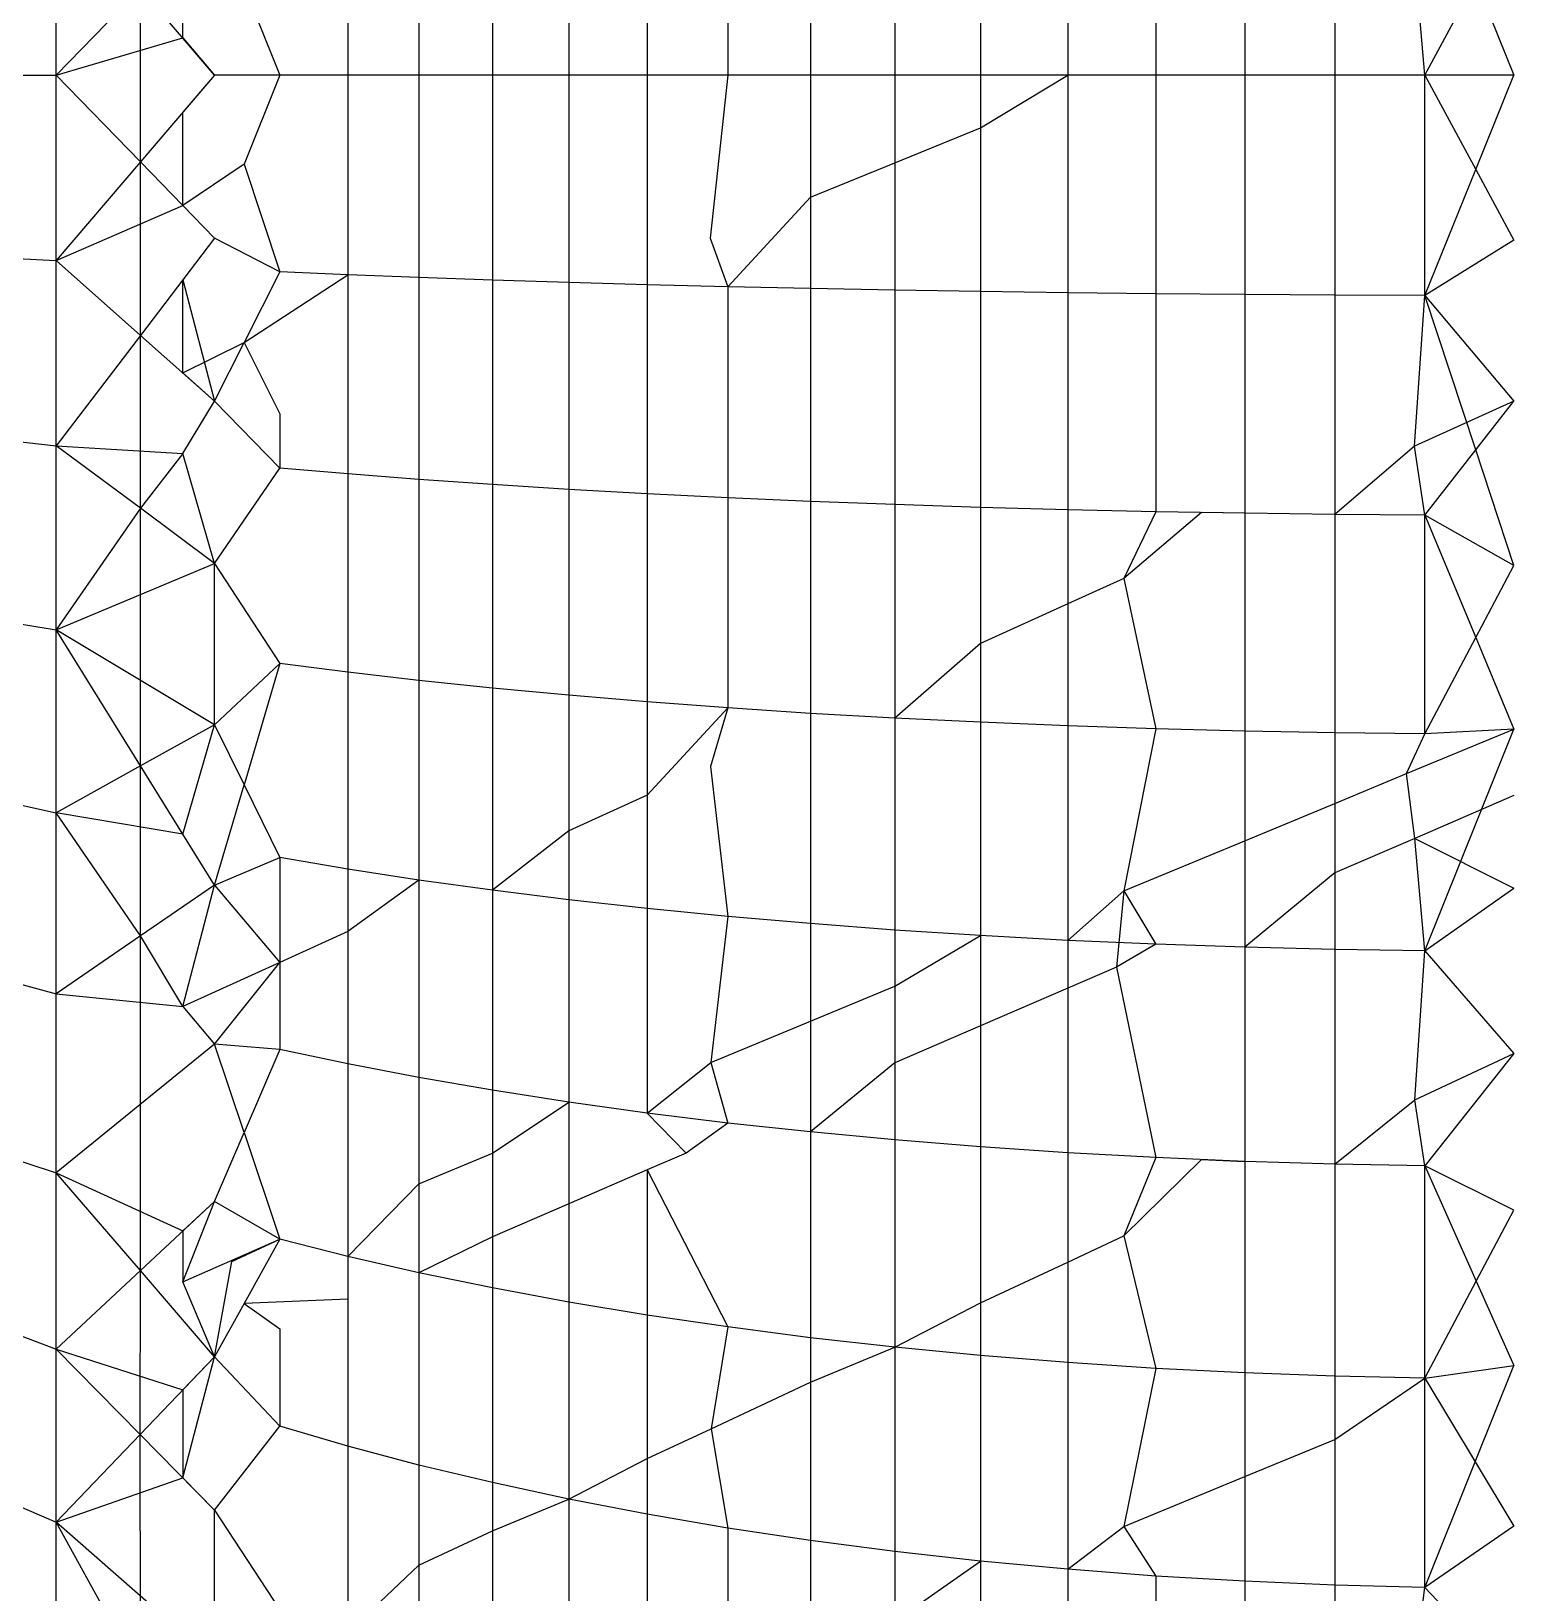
# Model space of a CAD drawing. Header units: inches. Extents: x 17 to 4615, y 5 to 3256.
# Drawn here: x 1647.541 to 1648.432, y 2589.24 to 2590.179 of the extents above; entities that cross this region are included whole.
import ezdxf

# ---------------------------------------------------------------- set-up
doc = ezdxf.new("R2010")
doc.units = ezdxf.units.IN
doc.header["$MEASUREMENT"] = 0

msp = doc.modelspace()

# ---------------------------------------------------------------- linework, layer by layer
for p, q in [((1647.91157, 2590.27829), (1647.91157, 2590.15232)), ((1647.96003, 2590.27948), (1647.96003, 2590.15232)), ((1648.00968, 2590.28058), (1648.00968, 2590.15232)), ((1648.06034, 2590.28156), (1648.06034, 2590.15232)), ((1648.11192, 2590.28238), (1648.11192, 2590.15232)), ((1648.16429, 2590.28312), (1648.16429, 2590.15232)), ((1648.21733, 2590.2837), (1648.21733, 2590.15232)), ((1647.73158, 2590.27234), (1647.73158, 2590.15232)), ((1647.77427, 2590.27399), (1647.77427, 2590.15232)), ((1647.81858, 2590.27552), (1647.81858, 2590.15232)), ((1647.86439, 2590.27695), (1647.86439, 2590.15232)), ((1647.55628, 2590.15232), (1647.55628, 2590.26383)), ((1647.63243, 2590.17463), (1647.63243, 2590.23075)), ((1648.37904, 2590.15232), (1648.37269, 2590.22708)), ((1647.60693, 2590.20449), (1647.55628, 2590.15232)), ((1647.65147, 2590.15232), (1647.60693, 2590.20449)), ((1647.60694, 2590.10015), (1647.60693, 2590.20449)), ((1647.66922, 2590.20592), (1647.69062, 2590.15232)), ((1648.32481, 2590.20754), (1648.32481, 2590.15232)), ((1648.37904, 2590.15232), (1648.40957, 2590.20901)), ((1648.40957, 2590.20901), (1648.43244, 2590.15232)), ((1648.27085, 2590.18551), (1648.27085, 2590.15232)), ((1647.55628, 2590.15232), (1647.63243, 2590.17463)), ((1647.63243, 2590.17463), (1647.65147, 2590.15232)), ((1647.46458, 2590.15232), (1647.55628, 2590.15232)), ((1647.55628, 2590.04081), (1647.55628, 2590.15232)), ((1647.60694, 2590.10015), (1647.55628, 2590.15232)), ((1647.65147, 2590.15232), (1647.60694, 2590.10015)), ((1647.65147, 2590.15232), (1647.63243, 2590.13001)), ((1647.69062, 2590.15232), (1647.65147, 2590.15232)), ((1647.69062, 2590.15232), (1647.66921, 2590.09872)), ((1647.73158, 2590.15232), (1647.69062, 2590.15232)), ((1647.73158, 2590.15232), (1647.73158, 2590.03232)), ((1647.77427, 2590.15232), (1647.73158, 2590.15232)), ((1647.77427, 2590.15232), (1647.77427, 2590.03064)), ((1647.81858, 2590.15232), (1647.77427, 2590.15232)), ((1647.81858, 2590.15232), (1647.81858, 2590.02912)), ((1647.86439, 2590.15232), (1647.81858, 2590.15232)), ((1647.86439, 2590.15232), (1647.86439, 2590.02768)), ((1647.91157, 2590.15232), (1647.86439, 2590.15232)), ((1647.91157, 2590.15232), (1647.91157, 2590.02634)), ((1647.96003, 2590.15232), (1647.91157, 2590.15232)), ((1647.96003, 2590.15232), (1647.94937, 2590.05428)), ((1648.00968, 2590.15232), (1647.96003, 2590.15232)), ((1648.06034, 2590.15232), (1648.00968, 2590.15232)), ((1648.00968, 2590.15232), (1648.00968, 2590.0789)), ((1648.11192, 2590.15232), (1648.06034, 2590.15232)), ((1648.06034, 2590.15232), (1648.06034, 2590.09958)), ((1648.16429, 2590.15232), (1648.11192, 2590.15232)), ((1648.11192, 2590.15232), (1648.11192, 2590.12063)), ((1648.11192, 2590.12063), (1648.16429, 2590.15232)), ((1648.16429, 2590.15232), (1648.16429, 2590.02152)), ((1648.21733, 2590.15232), (1648.16429, 2590.15232)), ((1648.21733, 2590.15232), (1648.21733, 2590.02094)), ((1648.27085, 2590.15232), (1648.21733, 2590.15232)), ((1648.27085, 2590.15232), (1648.27085, 2590.02048)), ((1648.32481, 2590.15232), (1648.27085, 2590.15232)), ((1648.32481, 2590.15232), (1648.32481, 2590.02015)), ((1648.37904, 2590.15232), (1648.32481, 2590.15232)), ((1648.37904, 2590.01996), (1648.37904, 2590.15232)), ((1648.43244, 2590.15232), (1648.37904, 2590.15232)), ((1648.37904, 2590.15232), (1648.40957, 2590.09563)), ((1648.40957, 2590.09563), (1648.43244, 2590.15232)), ((1647.63243, 2590.07391), (1647.63243, 2590.13001)), ((1648.06034, 2590.09958), (1648.11192, 2590.12063)), ((1648.11192, 2590.12063), (1648.11192, 2590.02225)), ((1647.60694, 2590.10015), (1647.55628, 2590.04081)), ((1647.60692, 2589.99592), (1647.60694, 2590.10015)), ((1647.65147, 2590.0543), (1647.60694, 2590.10015)), ((1648.00968, 2590.0789), (1648.06034, 2590.09958)), ((1648.06034, 2590.09958), (1648.06034, 2590.02308)), ((1647.66921, 2590.09872), (1647.63243, 2590.07391)), ((1647.66921, 2590.09872), (1647.69062, 2590.03406)), ((1648.37904, 2590.01996), (1648.40957, 2590.09563)), ((1648.40957, 2590.09563), (1648.43244, 2590.05316)), ((1647.55628, 2590.04081), (1647.63243, 2590.07391)), ((1647.63243, 2590.07391), (1647.65147, 2590.0543)), ((1647.96003, 2590.02515), (1648.00968, 2590.0789)), ((1648.00968, 2590.0789), (1648.00968, 2590.02405)), ((1647.65147, 2590.0543), (1647.60692, 2589.99592)), ((1647.65147, 2590.0543), (1647.63243, 2590.02934)), ((1647.69062, 2590.03406), (1647.65147, 2590.0543)), ((1647.94937, 2590.05428), (1647.96003, 2590.02515)), ((1648.43244, 2590.05316), (1648.37904, 2590.01996)), ((1647.46458, 2590.04587), (1647.55628, 2590.04081)), ((1647.55628, 2589.92957), (1647.55628, 2590.04081)), ((1647.60692, 2589.99592), (1647.55628, 2590.04081)), ((1647.69062, 2590.03406), (1647.66922, 2589.99163)), ((1647.73158, 2590.03232), (1647.69062, 2590.03406)), ((1647.63243, 2589.97331), (1647.63243, 2590.02934)), ((1647.63243, 2590.02934), (1647.65147, 2589.95643)), ((1647.66922, 2589.99163), (1647.73158, 2590.03232)), ((1647.77427, 2590.03064), (1647.73158, 2590.03232)), ((1647.73158, 2590.03232), (1647.73158, 2589.9126)), ((1647.81858, 2590.02912), (1647.77427, 2590.03064)), ((1647.77427, 2590.03064), (1647.77427, 2589.90928)), ((1647.86439, 2590.02768), (1647.81858, 2590.02912)), ((1647.81858, 2590.02912), (1647.81858, 2589.90619)), ((1647.86439, 2590.02768), (1647.86439, 2589.90332)), ((1647.91157, 2590.02634), (1647.86439, 2590.02768)), ((1647.91157, 2590.02634), (1647.91157, 2589.90067)), ((1647.96003, 2590.02515), (1647.91157, 2590.02634)), ((1647.96003, 2590.02515), (1647.96003, 2589.89826)), ((1648.00968, 2590.02405), (1647.96003, 2590.02515)), ((1648.00968, 2590.02405), (1648.00968, 2589.89609)), ((1648.06034, 2590.02308), (1648.00968, 2590.02405)), ((1648.06034, 2590.02308), (1648.06034, 2589.89417)), ((1648.11192, 2590.02225), (1648.06034, 2590.02308)), ((1648.11192, 2590.02225), (1648.11192, 2589.89249)), ((1648.16429, 2590.02152), (1648.11192, 2590.02225)), ((1648.16429, 2590.02152), (1648.16429, 2589.89106)), ((1648.21733, 2590.02094), (1648.16429, 2590.02152)), ((1648.21733, 2590.02094), (1648.21733, 2589.88987)), ((1648.27085, 2590.02048), (1648.21733, 2590.02094)), ((1648.27085, 2590.02048), (1648.27085, 2589.88895)), ((1648.32481, 2590.02015), (1648.27085, 2590.02048)), ((1648.32481, 2590.02015), (1648.32481, 2589.88828)), ((1648.37904, 2590.01996), (1648.32481, 2590.02015)), ((1648.37279, 2589.9293), (1648.37904, 2590.01996)), ((1648.37904, 2590.01996), (1648.43244, 2589.95642)), ((1648.4096, 2589.9271), (1648.37904, 2590.01996)), ((1647.60692, 2589.99592), (1647.55628, 2589.92957)), ((1647.60689, 2589.89199), (1647.60692, 2589.99592)), ((1647.65147, 2589.95643), (1647.60692, 2589.99592)), ((1647.63243, 2589.97331), (1647.66922, 2589.99163)), ((1647.65147, 2589.95643), (1647.66922, 2589.99163)), ((1647.66922, 2589.99163), (1647.69062, 2589.94865)), ((1647.65147, 2589.95643), (1647.63243, 2589.97331)), ((1647.63243, 2589.92489), (1647.65147, 2589.95643)), ((1647.69062, 2589.91608), (1647.65147, 2589.95643)), ((1648.43244, 2589.95642), (1648.37279, 2589.9293)), ((1648.4096, 2589.9271), (1648.43244, 2589.95642)), ((1647.69062, 2589.94865), (1647.69062, 2589.91608)), ((1647.46458, 2589.93967), (1647.55628, 2589.92957)), ((1647.55628, 2589.81885), (1647.55628, 2589.92957)), ((1647.55628, 2589.92957), (1647.63243, 2589.92489)), ((1647.60689, 2589.89199), (1647.55628, 2589.92957)), ((1647.63243, 2589.92489), (1647.60689, 2589.89199)), ((1647.65147, 2589.85889), (1647.63243, 2589.92489)), ((1648.37279, 2589.9293), (1648.32481, 2589.88828)), ((1648.37904, 2589.88788), (1648.37279, 2589.9293)), ((1648.37904, 2589.88788), (1648.4096, 2589.9271)), ((1648.43244, 2589.85766), (1648.4096, 2589.9271)), ((1647.65147, 2589.85889), (1647.69062, 2589.91608)), ((1647.73158, 2589.9126), (1647.69062, 2589.91608)), ((1647.73158, 2589.9126), (1647.73158, 2589.79343)), ((1647.77427, 2589.90928), (1647.73158, 2589.9126)), ((1647.77427, 2589.90928), (1647.77427, 2589.78852)), ((1647.81858, 2589.90619), (1647.77427, 2589.90928)), ((1647.81858, 2589.90619), (1647.81858, 2589.78388)), ((1647.86439, 2589.90332), (1647.81858, 2589.90619)), ((1647.86439, 2589.90332), (1647.86439, 2589.77958)), ((1647.91157, 2589.90067), (1647.86439, 2589.90332)), ((1647.91157, 2589.90067), (1647.91157, 2589.77561)), ((1647.96003, 2589.89826), (1647.91157, 2589.90067)), ((1647.96003, 2589.89826), (1647.96003, 2589.77201)), ((1648.00968, 2589.89609), (1647.96003, 2589.89826)), ((1648.00968, 2589.89609), (1648.00968, 2589.76874)), ((1648.06034, 2589.89417), (1648.00968, 2589.89609)), ((1648.06034, 2589.89417), (1648.06034, 2589.76587)), ((1648.11192, 2589.89249), (1648.06034, 2589.89417)), ((1647.60689, 2589.89199), (1647.55628, 2589.81885)), ((1647.65147, 2589.85889), (1647.60689, 2589.89199)), ((1647.607, 2589.73713), (1647.60689, 2589.89199)), ((1648.16429, 2589.89106), (1648.11192, 2589.89249)), ((1648.11192, 2589.89249), (1648.11192, 2589.81066)), ((1648.21733, 2589.88987), (1648.16429, 2589.89106)), ((1648.16429, 2589.89106), (1648.16429, 2589.83448)), ((1648.21733, 2589.88987), (1648.19813, 2589.84987)), ((1648.24473, 2589.8894), (1648.19813, 2589.84987)), ((1648.27085, 2589.88895), (1648.21733, 2589.88987)), ((1648.27085, 2589.88895), (1648.24473, 2589.8894)), ((1648.27085, 2589.88895), (1648.27085, 2589.75806)), ((1648.32481, 2589.88828), (1648.27085, 2589.88895)), ((1648.32481, 2589.88828), (1648.32481, 2589.75708)), ((1648.37904, 2589.88788), (1648.32481, 2589.88828)), ((1648.37904, 2589.75647), (1648.37904, 2589.88788)), ((1648.43244, 2589.85766), (1648.37904, 2589.88788)), ((1648.37904, 2589.88788), (1648.40958, 2589.81434)), ((1647.55628, 2589.81885), (1647.65147, 2589.85889)), ((1647.65147, 2589.76185), (1647.65147, 2589.85889)), ((1647.65147, 2589.85889), (1647.69062, 2589.79868)), ((1648.40958, 2589.81434), (1648.43244, 2589.85766)), ((1648.19813, 2589.84987), (1648.16429, 2589.83448)), ((1648.19813, 2589.84987), (1648.21733, 2589.75943)), ((1647.46458, 2589.83396), (1647.55628, 2589.81885)), ((1648.16429, 2589.83448), (1648.11192, 2589.81066)), ((1648.16429, 2589.83448), (1648.16429, 2589.7612)), ((1647.55628, 2589.70896), (1647.55628, 2589.81885)), ((1647.65147, 2589.76185), (1647.55628, 2589.81885)), ((1647.607, 2589.73713), (1647.55628, 2589.81885)), ((1648.11192, 2589.81066), (1648.06034, 2589.76587)), ((1648.11192, 2589.81066), (1648.11192, 2589.76334)), ((1648.37904, 2589.75647), (1648.40958, 2589.81434)), ((1648.40958, 2589.81434), (1648.43244, 2589.75929)), ((1647.69062, 2589.79868), (1647.65147, 2589.76185)), ((1647.69062, 2589.79868), (1647.66919, 2589.72577)), ((1647.73158, 2589.79343), (1647.69062, 2589.79868)), ((1647.73158, 2589.79343), (1647.73158, 2589.67518)), ((1647.77427, 2589.78852), (1647.73158, 2589.79343)), ((1647.77427, 2589.78852), (1647.77427, 2589.66858)), ((1647.81858, 2589.78388), (1647.77427, 2589.78852)), ((1647.81858, 2589.78388), (1647.81858, 2589.66245)), ((1647.86439, 2589.77958), (1647.81858, 2589.78388)), ((1647.91157, 2589.77561), (1647.86439, 2589.77958)), ((1647.86439, 2589.77958), (1647.86439, 2589.6981)), ((1647.96003, 2589.77201), (1647.91157, 2589.77561)), ((1647.91157, 2589.77561), (1647.91157, 2589.71956)), ((1647.96003, 2589.77201), (1647.91157, 2589.71956)), ((1647.96003, 2589.77201), (1647.94964, 2589.73687)), ((1648.00968, 2589.76874), (1647.96003, 2589.77201)), ((1647.65147, 2589.76185), (1647.607, 2589.73713)), ((1647.63243, 2589.69616), (1647.65147, 2589.76185)), ((1647.65147, 2589.76185), (1647.66919, 2589.72577)), ((1648.00968, 2589.76874), (1648.00968, 2589.64234)), ((1648.06034, 2589.76587), (1648.00968, 2589.76874)), ((1648.06034, 2589.76587), (1648.06034, 2589.63849)), ((1648.11192, 2589.76334), (1648.06034, 2589.76587)), ((1648.11192, 2589.76334), (1648.11192, 2589.63514)), ((1648.16429, 2589.7612), (1648.11192, 2589.76334)), ((1648.16429, 2589.7612), (1648.16429, 2589.6323)), ((1648.21733, 2589.75943), (1648.16429, 2589.7612)), ((1648.21733, 2589.75943), (1648.19813, 2589.66201)), ((1648.27085, 2589.75806), (1648.21733, 2589.75943)), ((1648.32481, 2589.75708), (1648.27085, 2589.75806)), ((1648.27085, 2589.75806), (1648.27085, 2589.6922)), ((1648.37904, 2589.75647), (1648.32481, 2589.75708)), ((1648.32481, 2589.75708), (1648.32481, 2589.7146)), ((1648.36791, 2589.7325), (1648.43244, 2589.75929)), ((1648.36791, 2589.7325), (1648.37904, 2589.75647)), ((1648.43244, 2589.75929), (1648.37904, 2589.75647)), ((1648.37904, 2589.62601), (1648.43244, 2589.75929)), ((1647.607, 2589.73713), (1647.55628, 2589.70896)), ((1647.60698, 2589.63493), (1647.607, 2589.73713)), ((1647.63243, 2589.69616), (1647.607, 2589.73713)), ((1647.94964, 2589.73687), (1647.96003, 2589.64667)), ((1647.46458, 2589.72904), (1647.55628, 2589.70896)), ((1647.65147, 2589.66547), (1647.66919, 2589.72577)), ((1647.66919, 2589.72577), (1647.69062, 2589.68213)), ((1648.32481, 2589.7146), (1648.36791, 2589.7325)), ((1648.37287, 2589.69359), (1648.36791, 2589.7325)), ((1647.91157, 2589.71956), (1647.86439, 2589.6981)), ((1647.91157, 2589.71956), (1647.91157, 2589.65146)), ((1648.27085, 2589.6922), (1648.32481, 2589.7146)), ((1648.32481, 2589.7146), (1648.32481, 2589.67284)), ((1648.43244, 2589.71932), (1648.37287, 2589.69359)), ((1647.55628, 2589.60013), (1647.55628, 2589.70896)), ((1647.60698, 2589.63493), (1647.55628, 2589.70896)), ((1647.63243, 2589.69616), (1647.55628, 2589.70896)), ((1647.65147, 2589.66547), (1647.63243, 2589.69616)), ((1647.86439, 2589.6981), (1647.81858, 2589.66245)), ((1647.86439, 2589.6981), (1647.86439, 2589.65674)), ((1648.19813, 2589.66201), (1648.27085, 2589.6922)), ((1648.27085, 2589.6922), (1648.27085, 2589.62812)), ((1648.37287, 2589.69359), (1648.32481, 2589.67284)), ((1648.37904, 2589.62601), (1648.37287, 2589.69359)), ((1648.37287, 2589.69359), (1648.43244, 2589.66373)), ((1647.65147, 2589.66547), (1647.69062, 2589.68213)), ((1647.73158, 2589.67518), (1647.69062, 2589.68213)), ((1647.69062, 2589.68213), (1647.69062, 2589.61908)), ((1647.77427, 2589.66858), (1647.73158, 2589.67518)), ((1647.73158, 2589.67518), (1647.73158, 2589.6377)), ((1647.77427, 2589.66858), (1647.73158, 2589.6377)), ((1647.77427, 2589.66858), (1647.77427, 2589.54984)), ((1647.81858, 2589.66245), (1647.77427, 2589.66858)), ((1648.32481, 2589.67284), (1648.27085, 2589.62812)), ((1648.32481, 2589.67284), (1648.32481, 2589.6268)), ((1647.65147, 2589.66547), (1647.60698, 2589.63493)), ((1647.63243, 2589.59261), (1647.65147, 2589.66547)), ((1647.65147, 2589.66547), (1647.69062, 2589.61908)), ((1647.81858, 2589.66245), (1647.81858, 2589.54218)), ((1647.86439, 2589.65674), (1647.81858, 2589.66245)), ((1648.16429, 2589.6323), (1648.19813, 2589.66201)), ((1648.19813, 2589.66201), (1648.19369, 2589.61621)), ((1648.19813, 2589.66201), (1648.21733, 2589.62995)), ((1648.37904, 2589.62601), (1648.43244, 2589.66373)), ((1647.86439, 2589.65674), (1647.86439, 2589.53507)), ((1647.91157, 2589.65146), (1647.86439, 2589.65674)), ((1647.91157, 2589.65146), (1647.91157, 2589.52851)), ((1647.96003, 2589.64667), (1647.91157, 2589.65146)), ((1647.96003, 2589.64667), (1647.94979, 2589.5589)), ((1648.00968, 2589.64234), (1647.96003, 2589.64667)), ((1648.06034, 2589.63849), (1648.00968, 2589.64234)), ((1648.00968, 2589.64234), (1648.00968, 2589.58377)), ((1647.60698, 2589.63493), (1647.55628, 2589.60013)), ((1647.60687, 2589.43384), (1647.60698, 2589.63493)), ((1647.63243, 2589.59261), (1647.60698, 2589.63493)), ((1647.73158, 2589.6377), (1647.69062, 2589.61908)), ((1647.73158, 2589.6377), (1647.73158, 2589.55805)), ((1648.11192, 2589.63514), (1648.06034, 2589.63849)), ((1648.06034, 2589.63849), (1648.06034, 2589.6048)), ((1648.06034, 2589.6048), (1648.11192, 2589.63514)), ((1648.16429, 2589.6323), (1648.11192, 2589.63514)), ((1648.11192, 2589.63514), (1648.11192, 2589.58089)), ((1648.21733, 2589.62995), (1648.16429, 2589.6323)), ((1648.16429, 2589.6323), (1648.16429, 2589.60351)), ((1647.46458, 2589.62516), (1647.55628, 2589.60013)), ((1648.21733, 2589.62995), (1648.19369, 2589.61621)), ((1648.27085, 2589.62812), (1648.21733, 2589.62995)), ((1648.27085, 2589.62812), (1648.27085, 2589.49942)), ((1648.32481, 2589.6268), (1648.27085, 2589.62812)), ((1648.32481, 2589.6268), (1648.32481, 2589.49781)), ((1648.37904, 2589.62601), (1648.32481, 2589.6268)), ((1648.37293, 2589.53646), (1648.37904, 2589.62601)), ((1648.37904, 2589.62601), (1648.43244, 2589.56427)), ((1647.69062, 2589.61908), (1647.63243, 2589.59261)), ((1647.65147, 2589.56995), (1647.69062, 2589.61908)), ((1647.69062, 2589.61908), (1647.69062, 2589.56672)), ((1648.19369, 2589.61621), (1648.16429, 2589.60351)), ((1648.19369, 2589.61621), (1648.21733, 2589.50171)), ((1648.00968, 2589.58377), (1648.06034, 2589.6048)), ((1648.06034, 2589.6048), (1648.06034, 2589.55861)), ((1648.16429, 2589.60351), (1648.11192, 2589.58089)), ((1648.16429, 2589.60351), (1648.16429, 2589.50464)), ((1647.55628, 2589.49262), (1647.55628, 2589.60013)), ((1647.55628, 2589.60013), (1647.63243, 2589.59261)), ((1647.63243, 2589.59261), (1647.65147, 2589.56995)), ((1647.94979, 2589.5589), (1648.00968, 2589.58377)), ((1648.00968, 2589.58377), (1648.00968, 2589.51716)), ((1648.11192, 2589.58089), (1648.06034, 2589.55861)), ((1648.11192, 2589.58089), (1648.11192, 2589.50818)), ((1647.65147, 2589.56995), (1647.55628, 2589.49262)), ((1647.69062, 2589.56672), (1647.65147, 2589.56995)), ((1647.66922, 2589.5168), (1647.65147, 2589.56995)), ((1647.69062, 2589.56672), (1647.66922, 2589.5168)), ((1647.73158, 2589.55805), (1647.69062, 2589.56672)), ((1647.77427, 2589.54984), (1647.73158, 2589.55805)), ((1647.73158, 2589.55805), (1647.73158, 2589.44233)), ((1647.91157, 2589.52851), (1647.94979, 2589.5589)), ((1647.94979, 2589.5589), (1647.96003, 2589.52253)), ((1648.06034, 2589.55861), (1648.00968, 2589.51716)), ((1648.06034, 2589.55861), (1648.06034, 2589.51236)), ((1648.37293, 2589.53646), (1648.43244, 2589.56427)), ((1648.43244, 2589.56427), (1648.37904, 2589.49683)), ((1647.81858, 2589.54218), (1647.77427, 2589.54984)), ((1647.77427, 2589.54984), (1647.77427, 2589.48603)), ((1647.86439, 2589.53507), (1647.81858, 2589.54218)), ((1647.81858, 2589.54218), (1647.81858, 2589.50442)), ((1648.32481, 2589.49781), (1648.37293, 2589.53646)), ((1648.37904, 2589.49683), (1648.37293, 2589.53646)), ((1647.81858, 2589.50442), (1647.86439, 2589.53507)), ((1647.91157, 2589.52851), (1647.86439, 2589.53507)), ((1647.86439, 2589.53507), (1647.86439, 2589.47398)), ((1647.96003, 2589.52253), (1647.91157, 2589.52851)), ((1647.91157, 2589.52851), (1647.93504, 2589.5045)), ((1647.46458, 2589.5225), (1647.55628, 2589.49262)), ((1647.96003, 2589.52253), (1647.93504, 2589.5045)), ((1648.00968, 2589.51716), (1647.96003, 2589.52253)), ((1647.65147, 2589.47541), (1647.66922, 2589.5168)), ((1647.66922, 2589.5168), (1647.69062, 2589.4527)), ((1648.00968, 2589.51716), (1648.00968, 2589.3935)), ((1648.06034, 2589.51236), (1648.00968, 2589.51716)), ((1648.06034, 2589.51236), (1648.06034, 2589.38776)), ((1648.11192, 2589.50818), (1648.06034, 2589.51236)), ((1648.16429, 2589.50464), (1648.11192, 2589.50818)), ((1648.11192, 2589.50818), (1648.11192, 2589.4145)), ((1647.77427, 2589.48603), (1647.81858, 2589.50442)), ((1647.81858, 2589.50442), (1647.81858, 2589.4542)), ((1647.93504, 2589.5045), (1647.91157, 2589.49436)), ((1648.21733, 2589.50171), (1648.16429, 2589.50464)), ((1648.16429, 2589.50464), (1648.16429, 2589.43897)), ((1648.21733, 2589.50171), (1648.19813, 2589.45478)), ((1648.19813, 2589.45478), (1648.24473, 2589.50054)), ((1648.27085, 2589.49942), (1648.21733, 2589.50171)), ((1648.24473, 2589.50054), (1648.27085, 2589.49942)), ((1648.27085, 2589.49942), (1648.27085, 2589.37232)), ((1648.32481, 2589.49781), (1648.27085, 2589.49942)), ((1647.55628, 2589.38669), (1647.55628, 2589.49262)), ((1647.55628, 2589.49262), (1647.63243, 2589.45766)), ((1647.60687, 2589.43384), (1647.55628, 2589.49262)), ((1647.91157, 2589.49436), (1647.86439, 2589.47398)), ((1647.91157, 2589.49436), (1647.96003, 2589.39994)), ((1647.91157, 2589.49436), (1647.91157, 2589.40708)), ((1648.32481, 2589.49781), (1648.32481, 2589.3704)), ((1648.37904, 2589.49683), (1648.32481, 2589.49781)), ((1648.37904, 2589.36921), (1648.37904, 2589.49683)), ((1648.43244, 2589.47011), (1648.37904, 2589.49683)), ((1648.37904, 2589.49683), (1648.4099, 2589.42751)), ((1647.73158, 2589.44233), (1647.77427, 2589.48603)), ((1647.77427, 2589.48603), (1647.77427, 2589.43256)), ((1647.65147, 2589.47541), (1647.60687, 2589.43384)), ((1647.63243, 2589.45766), (1647.65147, 2589.47541)), ((1647.63243, 2589.42713), (1647.65147, 2589.47541)), ((1647.69062, 2589.4527), (1647.65147, 2589.47541)), ((1647.86439, 2589.47398), (1647.81858, 2589.4542)), ((1647.86439, 2589.47398), (1647.86439, 2589.41492)), ((1648.4099, 2589.42751), (1648.43244, 2589.47011)), ((1647.63243, 2589.45766), (1647.63243, 2589.42713)), ((1647.63243, 2589.42713), (1647.69062, 2589.4527)), ((1647.66192, 2589.43938), (1647.69062, 2589.4527)), ((1647.69062, 2589.4527), (1647.66925, 2589.41411)), ((1647.73158, 2589.44233), (1647.69062, 2589.4527)), ((1647.81858, 2589.4542), (1647.77427, 2589.43256)), ((1647.81858, 2589.4542), (1647.81858, 2589.42341)), ((1648.16429, 2589.43897), (1648.19813, 2589.45478)), ((1648.19813, 2589.45478), (1648.21733, 2589.37507)), ((1647.60687, 2589.43384), (1647.55628, 2589.38669)), ((1647.60679, 2589.33536), (1647.60687, 2589.43384)), ((1647.65147, 2589.38202), (1647.60687, 2589.43384)), ((1647.65147, 2589.38202), (1647.66192, 2589.43938)), ((1647.77427, 2589.43256), (1647.73158, 2589.44233)), ((1647.73158, 2589.44233), (1647.73158, 2589.41662)), ((1648.11192, 2589.4145), (1648.16429, 2589.43897)), ((1648.16429, 2589.43897), (1648.16429, 2589.37854)), ((1647.65147, 2589.38202), (1647.63243, 2589.42713)), ((1647.77427, 2589.43256), (1647.77427, 2589.31699)), ((1647.81858, 2589.42341), (1647.77427, 2589.43256)), ((1648.37904, 2589.36921), (1648.4099, 2589.42751)), ((1648.4099, 2589.42751), (1648.43244, 2589.37686)), ((1647.46458, 2589.42139), (1647.55628, 2589.38669)), ((1647.73158, 2589.41662), (1647.66925, 2589.41411)), ((1647.73158, 2589.41662), (1647.73158, 2589.32834)), ((1647.81858, 2589.42341), (1647.81858, 2589.3064)), ((1647.86439, 2589.41492), (1647.81858, 2589.42341)), ((1647.86439, 2589.41492), (1647.86439, 2589.29651)), ((1647.91157, 2589.40708), (1647.86439, 2589.41492)), ((1648.06034, 2589.38776), (1648.11192, 2589.4145)), ((1648.11192, 2589.4145), (1648.11192, 2589.38279)), ((1647.66925, 2589.41411), (1647.65147, 2589.38202)), ((1647.66925, 2589.41411), (1647.69062, 2589.39893)), ((1647.96003, 2589.39994), (1647.91157, 2589.40708)), ((1647.91157, 2589.40708), (1647.91157, 2589.32088)), ((1647.69062, 2589.39893), (1647.69062, 2589.3404)), ((1647.96003, 2589.39994), (1647.94998, 2589.33883)), ((1648.00968, 2589.3935), (1647.96003, 2589.39994)), ((1647.55628, 2589.28263), (1647.55628, 2589.38669)), ((1647.55628, 2589.38669), (1647.63243, 2589.36214)), ((1647.60679, 2589.33536), (1647.55628, 2589.38669)), ((1648.06034, 2589.38776), (1648.00968, 2589.3935)), ((1648.00968, 2589.3935), (1648.00968, 2589.36673)), ((1648.00968, 2589.36673), (1648.06034, 2589.38776)), ((1648.06034, 2589.38776), (1648.06034, 2589.26502)), ((1648.11192, 2589.38279), (1648.06034, 2589.38776)), ((1647.65147, 2589.38202), (1647.60679, 2589.33536)), ((1647.63243, 2589.36214), (1647.65147, 2589.38202)), ((1647.63243, 2589.30931), (1647.65147, 2589.38202)), ((1647.65147, 2589.38202), (1647.69062, 2589.3404)), ((1648.11192, 2589.38279), (1648.11192, 2589.25922)), ((1648.16429, 2589.37854), (1648.11192, 2589.38279)), ((1648.16429, 2589.37854), (1648.16429, 2589.25431)), ((1648.21733, 2589.37507), (1648.16429, 2589.37854)), ((1648.37904, 2589.36921), (1648.43244, 2589.37686)), ((1648.40923, 2589.31889), (1648.43244, 2589.37686)), ((1648.21733, 2589.37507), (1648.19813, 2589.28011)), ((1648.27085, 2589.37232), (1648.21733, 2589.37507)), ((1648.32481, 2589.3704), (1648.27085, 2589.37232)), ((1648.27085, 2589.37232), (1648.27085, 2589.31013)), ((1648.37904, 2589.36921), (1648.32481, 2589.3704)), ((1648.32481, 2589.3704), (1648.32481, 2589.33241)), ((1648.32481, 2589.33241), (1648.37904, 2589.36921)), ((1648.37904, 2589.24347), (1648.37904, 2589.36921)), ((1648.37904, 2589.36921), (1648.40923, 2589.31889)), ((1647.63243, 2589.36214), (1647.63243, 2589.30931)), ((1647.94998, 2589.33883), (1648.00968, 2589.36673)), ((1648.00968, 2589.36673), (1648.00968, 2589.27164)), ((1647.65147, 2589.28995), (1647.69062, 2589.3404)), ((1647.73158, 2589.32834), (1647.69062, 2589.3404)), ((1647.60679, 2589.33536), (1647.55628, 2589.28263)), ((1647.65147, 2589.28995), (1647.60679, 2589.33536)), ((1647.60712, 2589.19064), (1647.60679, 2589.33536)), ((1647.91157, 2589.32088), (1647.94998, 2589.33883)), ((1647.94998, 2589.33883), (1647.96003, 2589.27912)), ((1648.27085, 2589.31013), (1648.32481, 2589.33241)), ((1648.32481, 2589.33241), (1648.32481, 2589.24485)), ((1647.46458, 2589.32203), (1647.55628, 2589.28263)), ((1647.73158, 2589.32834), (1647.73158, 2589.21634)), ((1647.77427, 2589.31699), (1647.73158, 2589.32834)), ((1647.86439, 2589.29651), (1647.91157, 2589.32088)), ((1647.91157, 2589.32088), (1647.91157, 2589.28742)), ((1647.81858, 2589.3064), (1647.77427, 2589.31699)), ((1647.77427, 2589.31699), (1647.77427, 2589.25673)), ((1648.37904, 2589.24347), (1648.40923, 2589.31889)), ((1648.40923, 2589.31889), (1648.43244, 2589.28021)), ((1647.55628, 2589.28263), (1647.63243, 2589.30931)), ((1647.63243, 2589.30931), (1647.65147, 2589.28995)), ((1647.86439, 2589.29651), (1647.81858, 2589.3064)), ((1647.81858, 2589.3064), (1647.81858, 2589.27743)), ((1648.19813, 2589.28011), (1648.27085, 2589.31013)), ((1648.27085, 2589.31013), (1648.27085, 2589.24711)), ((1647.81858, 2589.27743), (1647.86439, 2589.29651)), ((1647.86439, 2589.29651), (1647.86439, 2589.18018)), ((1647.91157, 2589.28742), (1647.86439, 2589.29651)), ((1647.65147, 2589.19935), (1647.65147, 2589.28995)), ((1647.65147, 2589.28995), (1647.69062, 2589.23002)), ((1647.91157, 2589.28742), (1647.91157, 2589.16987)), ((1647.96003, 2589.27912), (1647.91157, 2589.28742)), ((1647.55628, 2589.18067), (1647.55628, 2589.28263)), ((1647.65147, 2589.19935), (1647.55628, 2589.28263)), ((1647.60712, 2589.19064), (1647.55628, 2589.28263)), ((1647.77427, 2589.25673), (1647.81858, 2589.27743)), ((1647.81858, 2589.27743), (1647.81858, 2589.19141)), ((1647.96003, 2589.27912), (1647.96003, 2589.16044)), ((1648.00968, 2589.27164), (1647.96003, 2589.27912)), ((1648.16429, 2589.25431), (1648.19813, 2589.28011)), ((1648.19813, 2589.28011), (1648.21733, 2589.25025)), ((1648.43244, 2589.28021), (1648.37904, 2589.24347)), ((1648.06034, 2589.26502), (1648.00968, 2589.27164)), ((1648.00968, 2589.27164), (1648.00968, 2589.2023)), ((1648.11192, 2589.25922), (1648.06034, 2589.26502)), ((1648.06034, 2589.26502), (1648.06034, 2589.22322)), ((1647.73158, 2589.21634), (1647.77427, 2589.25673)), ((1647.77427, 2589.25673), (1647.77427, 2589.20347)), ((1648.06034, 2589.22322), (1648.11192, 2589.25922)), ((1648.11192, 2589.25922), (1648.11192, 2589.13782)), ((1648.16429, 2589.25431), (1648.11192, 2589.25922)), ((1648.16429, 2589.25431), (1648.16429, 2589.13224)), ((1648.21733, 2589.25025), (1648.16429, 2589.25431)), ((1648.21733, 2589.25025), (1648.21733, 2589.12763)), ((1648.27085, 2589.24711), (1648.21733, 2589.25025)), ((1648.32481, 2589.24485), (1648.27085, 2589.24711)), ((1648.27085, 2589.24711), (1648.27085, 2589.12406)), ((1648.37904, 2589.24347), (1648.32481, 2589.24485)), ((1648.32481, 2589.24485), (1648.32481, 2589.17753)), ((1648.37304, 2589.1981), (1648.37904, 2589.24347)), ((1648.37904, 2589.24347), (1648.43244, 2589.18696))]:
    msp.add_line(p, q)

doc.saveas('drawing.dxf')
